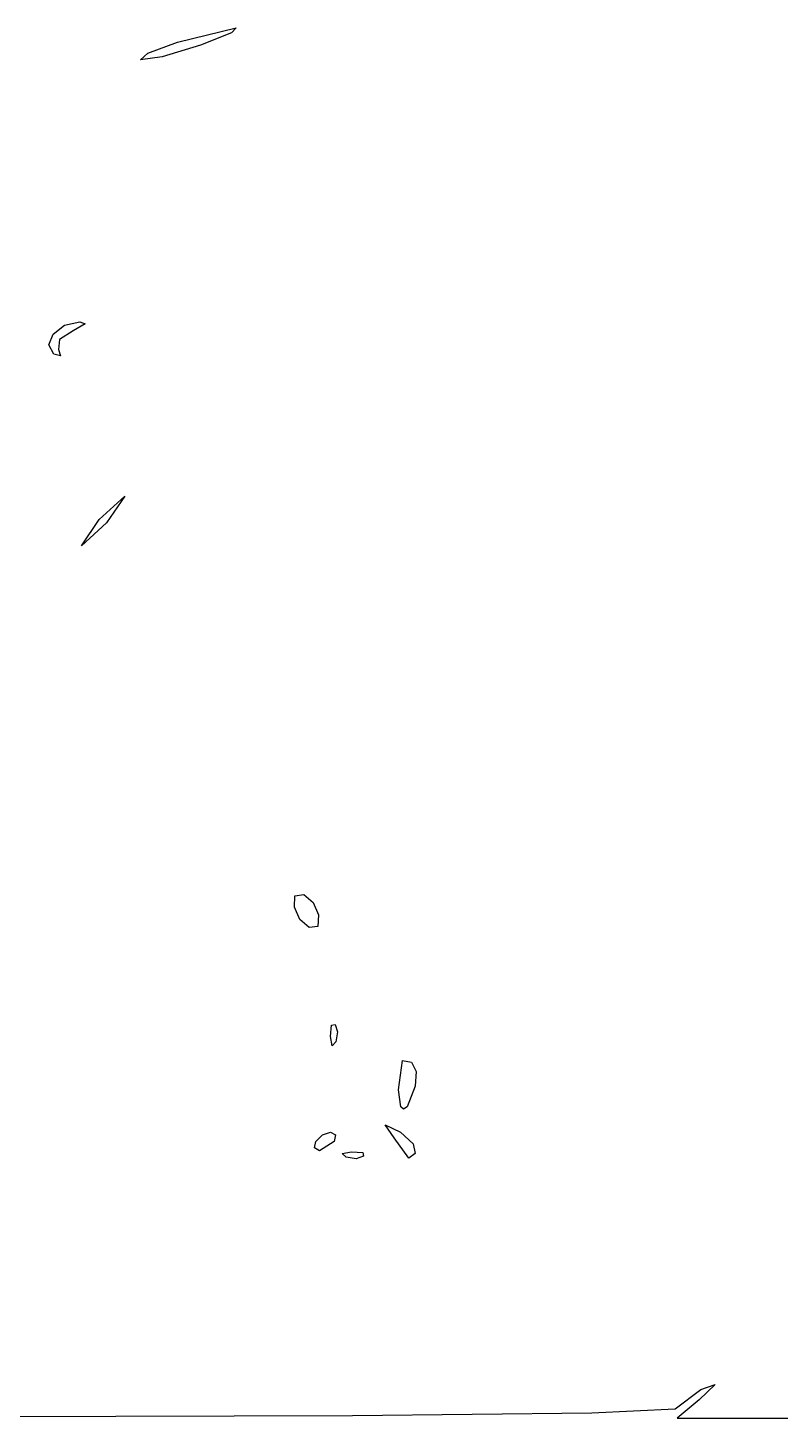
# Model space of a CAD drawing. Extents: x 0 to 282, y 0 to 282.
# Drawn here: x 69.9 to 98.7, y 0 to 53.2 of the extents above; entities that cross this region are included whole.
import ezdxf

# ---------------------------------------------------------------- set-up
doc = ezdxf.new("R2010")
doc.units = 0

msp = doc.modelspace()

# ---------------------------------------------------------------- linework, layer by layer
at = {"layer": 'Layer 1'}
for p, q in [((75.671557, 52.634167), (77.924925, 53.189793)), ((77.740268, 53.001277), (76.553502, 52.528334)), ((77.924925, 53.189793), (77.740268, 53.001277)), ((74.260447, 51.963889), (74.542669, 52.219654)), ((74.542669, 52.219654), (75.671557, 52.634167)), ((76.553507, 52.528334), (75.089479, 52.074133)), ((76.553502, 52.528334), (76.553507, 52.528334)), ((75.089479, 52.074133), (74.260447, 51.963889)), ((70.921844, 41.473152), (71.35565, 41.816558)), ((71.684727, 41.592215), (71.164379, 41.265896)), ((71.35565, 41.816558), (71.931671, 41.94499)), ((72.138927, 41.861205), (71.684726, 41.592212)), ((71.684726, 41.592212), (71.684727, 41.592215)), ((71.931671, 41.94499), (72.138927, 41.861205)), ((70.746006, 41.056984), (70.921844, 41.473152)), ((70.943893, 40.71027), (70.746006, 41.056984)), ((71.164379, 41.265896), (71.120282, 40.886659)), ((71.190837, 40.639715), (70.943893, 40.71027)), ((71.120282, 40.886659), (71.190837, 40.639715)), ((72.672113, 34.377904), (73.659896, 35.277488)), ((73.659896, 35.277488), (72.95434, 34.254428)), ((72.001836, 33.372488), (72.672113, 34.377904)), ((72.954337, 34.254433), (72.001836, 33.372488)), ((72.95434, 34.254428), (72.954337, 34.254433)), ((80.151902, 19.543605), (80.169541, 19.988988)), ((80.169541, 19.988988), (80.50468, 20.037494)), ((80.50468, 20.037494), (80.866277, 19.728814)), ((80.866277, 19.728814), (81.069125, 19.261382)), ((80.354749, 19.076174), (80.151902, 19.543605)), ((81.069125, 19.261382), (81.051486, 18.816)), ((81.069125, 19.261382), (81.069125, 19.261382)), ((80.716347, 18.767493), (80.354749, 19.076174)), ((81.051486, 18.816), (80.716347, 18.767493)), ((81.528348, 14.604709), (81.563625, 15.032453)), ((81.563625, 15.032453), (81.704737, 15.06332)), ((81.704737, 15.06332), (81.80175, 14.781098)), ((81.594494, 14.247521), (81.528348, 14.604709)), ((81.740015, 14.393042), (81.594494, 14.247521)), ((81.80175, 14.781098), (81.740014, 14.393042)), ((81.740014, 14.393042), (81.740015, 14.393042)), ((84.133803, 12.555834), (84.279876, 13.68748)), ((84.279876, 13.68748), (84.632654, 13.616924)), ((84.632654, 13.616924), (84.809043, 13.264147)), ((84.809043, 13.264147), (84.773765, 12.699701)), ((84.222549, 11.91036), (84.133803, 12.555834)), ((84.773765, 12.699702), (84.46343, 11.906501)), ((84.773765, 12.699701), (84.773765, 12.699702)), ((84.32914, 11.818513), (84.222549, 11.91036)), ((84.46343, 11.906501), (84.32914, 11.818513)), ((83.962075, 10.72414), (83.622526, 11.226848)), ((83.622526, 11.226848), (84.20902, 10.935807)), ((80.963509, 10.583028), (81.219273, 10.838792)), ((81.219273, 10.838792), (81.527954, 10.935806)), ((81.527954, 10.935806), (81.717572, 10.838792)), ((81.717572, 10.838792), (81.669065, 10.583028)), ((84.52652, 9.948028), (83.962075, 10.72414)), ((84.20902, 10.935807), (84.68968, 10.490425)), ((80.915001, 10.340493), (80.963509, 10.583028)), ((81.10462, 10.23025), (80.915001, 10.340493)), ((81.669065, 10.583028), (81.10462, 10.23025)), ((81.669065, 10.583028), (81.669065, 10.583028)), ((81.982236, 10.128826), (82.339424, 10.194972)), ((82.127757, 9.983305), (81.982236, 10.128826)), ((82.339424, 10.194972), (82.767167, 10.159694)), ((82.767167, 10.159694), (82.798035, 10.018583)), ((84.773465, 10.124417), (84.52652, 9.948028)), ((84.68968, 10.490425), (84.773465, 10.124418)), ((84.773465, 10.124418), (84.773465, 10.124417)), ((82.515812, 9.921569), (82.127757, 9.983305)), ((82.798035, 10.018583), (82.515812, 9.921569)), ((82.798035, 10.018583), (82.798035, 10.018583)), ((94.720912, 0.352496), (95.70869, 1.09333)), ((96.255496, 1.282948), (95.638134, 0.705274)), ((95.70869, 1.09333), (96.255496, 1.282948)), ((95.638134, 0.705274), (94.791467, -0.000282)), ((47.237012, -0.000282), (82.369287, 0.096732)), ((82.369287, 0.096732), (91.53324, 0.208077)), ((91.53324, 0.208077), (94.720912, 0.352496)), ((94.791467, -0.000282), (112.359767, -0.000282))]:
    msp.add_line(p, q, dxfattribs=at)

doc.saveas('drawing.dxf')
